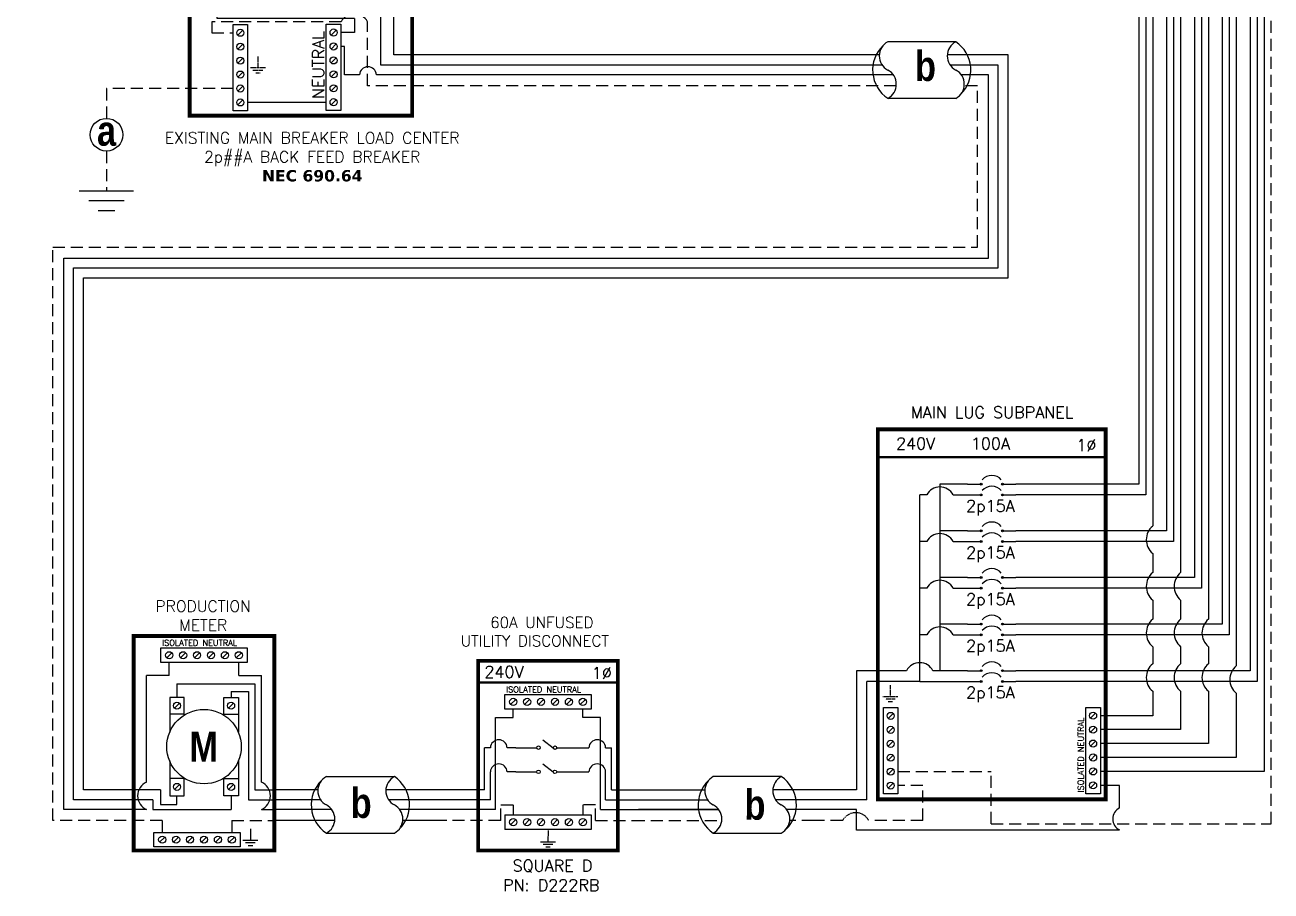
# Model space of a CAD drawing. Header units: feet. Extents: x 25383 to 25977, y 15295 to 15878.
# Drawn here: x 25588.2 to 25977.4, y 15349.6 to 15620.1 of the extents above; entities that cross this region are included whole.
import ezdxf

# ---------------------------------------------------------------- set-up
doc = ezdxf.new("R2010")
doc.units = ezdxf.units.FT
doc.header["$MEASUREMENT"] = 0
doc.linetypes.add('HIDDEN', pattern=[0.375, 0.25, -0.125])
for name, color, linetype in [('ONE LINE BLOCKS', 7, 'Continuous'), ('TABLES', 7, 'Continuous'), ('TEXT', 7, 'Continuous'), ('Z - TITLEBLOCK TXT', 7, 'Continuous')]:
    doc.layers.add(name, color=color, linetype=linetype)
doc.styles.add('ONE LINE TXT', font='techb___.ttf')
doc.styles.get("Standard").update_dxf_attribs({"font": 'simplex.shx'})

# ---------------------------------------------------------------- blocks, each defined once
blk = doc.blocks.new('*U4')
at = {"color": 7, "linetype": 'Continuous'}
for p, q in [((6.669, 2.433), (2.905, 2.433)), ((2.435, 1.711), (0, 1.711)), ((9.575, 1.711), (6.199, 1.711)), ((2.905, -0.69), (6.669, -0.69))]:
    blk.add_line(p, q, dxfattribs=at)
at = {"color": 10, "linetype": 'Continuous'}
for p, q in [((2.591, 1.149), (0, 1.149)), ((9.575, 1.149), (6.355, 1.149))]:
    blk.add_line(p, q, dxfattribs=at)
at = {"color": 253, "linetype": 'Continuous'}
for p, q in [((3.208, 0.611), (0, 0.611)), ((9.575, 0.611), (6.972, 0.611))]:
    blk.add_line(p, q, dxfattribs=at)
at = {"color": 7, "linetype": 'Continuous'}
for centre, start, end in [((3.942, 0.872), 133.97324, 236.42648), ((5.633, 0.872), 313.97324, 56.42648)]:
    blk.add_arc(centre, 1.874, start, end, dxfattribs=at)
at = {"layer": 'TEXT', "color": 92, "linetype": 'HIDDEN', "ltscale": 15}
for p, q in [((3.373, 0), (0, 0)), ((9.575, 0), (7.137, 0))]:
    blk.add_line(p, q, dxfattribs=at)
at = {"layer": 'Z - TITLEBLOCK TXT', "linetype": 'Continuous'}
for centre, start, end in [((3.315, 1.653), 117.66392, 242.33608), ((7.078, 1.653), 117.66392, 242.33608), ((2.496, 0.091), 297.66392, 62.33608), ((6.26, 0.091), 297.66392, 62.33608)]:
    blk.add_arc(centre, 0.882, start, end, dxfattribs=at)
blk = doc.blocks.new('*U8')
at = {"layer": 'ONE LINE BLOCKS', "linetype": 'Continuous'}
h = blk.add_hatch(color=1, dxfattribs=at)
h.dxf.hatch_style = 1
edge = h.paths.add_edge_path()
edge.add_arc((52.27, 105.07), 0.291, 0, 360)
h = blk.add_hatch(color=1, dxfattribs=at)
h.dxf.hatch_style = 1
edge = h.paths.add_edge_path()
edge.add_arc((58.94, 105.07), 0.291, 0, 360)
h = blk.add_hatch(color=1, dxfattribs=at)
h.dxf.hatch_style = 1
edge = h.paths.add_edge_path()
edge.add_arc((52.27, 101.69), 0.291, 0, 360)
h = blk.add_hatch(color=1, dxfattribs=at)
h.dxf.hatch_style = 1
edge = h.paths.add_edge_path()
edge.add_arc((58.94, 101.69), 0.291, 0, 360)
h = blk.add_hatch(color=1, dxfattribs=at)
h.dxf.hatch_style = 1
edge = h.paths.add_edge_path()
edge.add_arc((52.27, 90.51), 0.291, 0, 360)
h = blk.add_hatch(color=1, dxfattribs=at)
h.dxf.hatch_style = 1
edge = h.paths.add_edge_path()
edge.add_arc((58.94, 90.51), 0.291, 0, 360)
h = blk.add_hatch(color=1, dxfattribs=at)
h.dxf.hatch_style = 1
edge = h.paths.add_edge_path()
edge.add_arc((52.27, 87.13), 0.291, 0, 360)
h = blk.add_hatch(color=1, dxfattribs=at)
h.dxf.hatch_style = 1
edge = h.paths.add_edge_path()
edge.add_arc((58.94, 87.13), 0.291, 0, 360)
h = blk.add_hatch(color=1, dxfattribs=at)
h.dxf.hatch_style = 1
edge = h.paths.add_edge_path()
edge.add_arc((52.27, 75.95), 0.291, 0, 360)
h = blk.add_hatch(color=1, dxfattribs=at)
h.dxf.hatch_style = 1
edge = h.paths.add_edge_path()
edge.add_arc((58.94, 75.95), 0.291, 0, 360)
h = blk.add_hatch(color=1, dxfattribs=at)
h.dxf.hatch_style = 1
edge = h.paths.add_edge_path()
edge.add_arc((52.27, 72.57), 0.291, 0, 360)
h = blk.add_hatch(color=1, dxfattribs=at)
h.dxf.hatch_style = 1
edge = h.paths.add_edge_path()
edge.add_arc((58.94, 72.57), 0.291, 0, 360)
h = blk.add_hatch(color=1, dxfattribs=at)
h.dxf.hatch_style = 1
edge = h.paths.add_edge_path()
edge.add_arc((52.27, 61.39), 0.291, 0, 360)
h = blk.add_hatch(color=1, dxfattribs=at)
h.dxf.hatch_style = 1
edge = h.paths.add_edge_path()
edge.add_arc((58.94, 61.39), 0.291, 0, 360)
h = blk.add_hatch(color=1, dxfattribs=at)
h.dxf.hatch_style = 1
edge = h.paths.add_edge_path()
edge.add_arc((52.27, 58.01), 0.291, 0, 360)
h = blk.add_hatch(color=1, dxfattribs=at)
h.dxf.hatch_style = 1
edge = h.paths.add_edge_path()
edge.add_arc((58.94, 58.01), 0.291, 0, 360)
h = blk.add_hatch(color=1, dxfattribs=at)
h.dxf.hatch_style = 1
edge = h.paths.add_edge_path()
edge.add_arc((52.27, 46.83), 0.291, 0, 360)
h = blk.add_hatch(color=1, dxfattribs=at)
h.dxf.hatch_style = 1
edge = h.paths.add_edge_path()
edge.add_arc((58.94, 46.83), 0.291, 0, 360)
h = blk.add_hatch(color=1, dxfattribs=at)
h.dxf.hatch_style = 1
edge = h.paths.add_edge_path()
edge.add_arc((52.27, 43.45), 0.291, 0, 360)
h = blk.add_hatch(color=1, dxfattribs=at)
h.dxf.hatch_style = 1
edge = h.paths.add_edge_path()
edge.add_arc((58.94, 43.45), 0.291, 0, 360)
at = {"color": 7, "linetype": 'Continuous'}
for p, q in [((101.52, 122.2), (101.52, 105.07)), ((110.22, 122.2), (110.22, 90.51)), ((118.92, 122.2), (118.92, 75.95)), ((127.62, 122.2), (127.62, 61.39)), ((136.32, 122.2), (136.32, 46.83)), ((48.07, 105.07), (39.41, 105.07)), ((39.41, 105.07), (39.41, 90.51)), ((101.52, 105.07), (63.14, 105.07)), ((48.07, 90.51), (39.41, 90.51)), ((39.41, 90.51), (39.41, 75.95)), ((110.22, 90.51), (63.14, 90.51)), ((48.07, 75.95), (39.41, 75.95)), ((39.41, 75.95), (39.41, 61.39)), ((118.92, 75.95), (63.14, 75.95)), ((48.07, 61.39), (39.41, 61.39)), ((39.41, 61.39), (39.41, 46.83)), ((127.62, 61.39), (63.14, 61.39)), ((29, 46.83), (13.32, 46.83)), ((13.32, 46.83), (13.32, 9.66)), ((48.07, 46.83), (37.24, 46.83)), ((136.32, 46.83), (63.14, 46.83)), ((13.32, 9.66), (0, 9.66))]:
    blk.add_line(p, q, dxfattribs=at)
at = {"color": 10, "linetype": 'Continuous'}
for p, q in [((103.7, 122.2), (103.7, 101.69)), ((112.4, 122.2), (112.4, 87.13)), ((121.1, 122.2), (121.1, 72.57)), ((129.8, 122.2), (129.8, 58.01)), ((138.5, 122.2), (138.5, 43.45)), ((33.12, 87.13), (33.12, 101.69)), ((35.29, 101.69), (33.12, 101.69)), ((43.53, 101.69), (48.07, 101.69)), ((103.7, 101.69), (63.14, 101.69)), ((33.12, 72.57), (33.12, 87.13)), ((35.29, 87.13), (33.12, 87.13)), ((43.53, 87.13), (48.07, 87.13)), ((112.4, 87.13), (63.14, 87.13)), ((33.12, 58.01), (33.12, 72.57)), ((35.29, 72.57), (33.12, 72.57)), ((43.53, 72.57), (48.07, 72.57)), ((121.1, 72.57), (63.14, 72.57)), ((33.12, 43.45), (33.12, 58.01)), ((35.29, 58.01), (33.12, 58.01)), ((43.53, 58.01), (48.07, 58.01)), ((129.8, 58.01), (63.14, 58.01)), ((33.12, 43.45), (16.61, 43.45)), ((16.61, 6.49), (16.61, 43.45)), ((33.12, 43.45), (48.07, 43.45)), ((138.5, 43.45), (63.14, 43.45)), ((16.61, 6.49), (0, 6.49))]:
    blk.add_line(p, q, dxfattribs=at)
at = {"color": 253, "linetype": 'Continuous'}
for p, q in [((105.87, 122.2), (105.87, 92)), ((114.57, 122.2), (114.57, 77.44)), ((123.27, 122.2), (123.27, 62.88)), ((131.97, 122.2), (131.97, 48.32)), ((140.67, 122.2), (140.67, 15.37)), ((105.87, 83.44), (105.87, 77.44)), ((105.87, 68.88), (105.87, 62.88)), ((114.57, 68.88), (114.57, 62.88)), ((105.87, 54.32), (105.87, 48.99)), ((114.57, 54.32), (114.57, 48.99)), ((123.27, 54.32), (123.27, 48.99)), ((105.87, 40.44), (105.87, 32.77)), ((114.57, 40.44), (114.57, 28.42)), ((123.27, 40.44), (123.27, 24.07)), ((131.97, 39.76), (131.97, 19.72)), ((105.87, 32.77), (89.53, 32.77)), ((114.57, 28.42), (89.53, 28.42)), ((123.27, 24.07), (89.53, 24.07)), ((131.97, 19.72), (89.53, 19.72)), ((140.67, 15.37), (89.53, 15.37)), ((95.54, 11.02), (89.53, 11.02)), ((95.54, 3.95), (95.54, 11.02)), ((13.32, 3.45), (0, 3.45)), ((13.32, -2.92), (13.32, 3.45)), ((95.54, -2.92), (13.32, -2.92))]:
    blk.add_line(p, q, dxfattribs=at)
at = {"color": 10, "linetype": 'Continuous'}
for centre in [(39.41, 99.53), (39.41, 84.97), (39.41, 70.41), (39.41, 55.85)]:
    blk.add_arc(centre, 4.65, 27.6639, 152.3361, dxfattribs=at)
at = {"color": 253, "linetype": 'Continuous'}
for centre, radius, start, end in [((109.45, 87.72), 5.58, 129.9215, 230.0785), ((109.45, 73.16), 5.58, 129.9215, 230.0785), ((118.15, 73.16), 5.58, 129.9215, 230.0785), ((109.45, 58.6), 5.58, 129.9215, 230.0785), ((118.15, 58.6), 5.58, 129.9215, 230.0785), ((126.85, 58.6), 5.58, 129.9215, 230.0785), ((109.45, 44.71), 5.58, 129.9215, 230.0785), ((118.15, 44.71), 5.58, 129.9215, 230.0785), ((126.85, 44.71), 5.58, 129.9215, 230.0785), ((135.55, 44.04), 5.58, 129.9215, 230.0785), ((97.2, 0.52), 3.81, 115.7629, 244.2371)]:
    blk.add_arc(centre, radius, start, end, dxfattribs=at)
at = {"color": 7, "linetype": 'Continuous'}
blk.add_arc((33.12, 44.67), 4.65, 27.6639, 152.3361, dxfattribs=at)
at = {"layer": 'ONE LINE BLOCKS', "lineweight": 50}
blk.add_line((20.02, 113.49), (91.19, 113.49), dxfattribs=at)
at = {"layer": 'ONE LINE BLOCKS', "lineweight": 50, "const_width": 1.19}
blk.add_lwpolyline([(20.02, 6.67), (20.02, 122.2), (91.19, 122.2), (91.19, 6.67)], close=True, dxfattribs=at)
at = {"layer": 'TEXT', "color": 92, "linetype": 'HIDDEN', "ltscale": 15}
for p, q in [((142.85, -1.01), (142.85, 122.2)), ((26.29, 15.3), (55.38, 15.3)), ((55.38, -1.01), (55.38, 15.3)), ((34.13, 10.94), (26.29, 10.94)), ((34.13, 0), (34.13, 10.94)), ((9.01, 0), (0, 0)), ((34.13, 0), (17.25, 0)), ((55.38, -1.01), (142.85, -1.01))]:
    blk.add_line(p, q, dxfattribs=at)
at = {"layer": 'TEXT', "color": 92, "linetype": 'HIDDEN', "flags": 128}
for points in [[(23.92, 42.29), (23.92, 38.79)], [(21.58, 38.79), (26.26, 38.79)], [(25.45, 37.92), (22.39, 37.92)], [(24.64, 37.05), (23.2, 37.05)]]:
    blk.add_lwpolyline(points, dxfattribs=at)
at = {"layer": 'TEXT', "color": 92, "linetype": 'HIDDEN', "ltscale": 0.3}
blk.add_arc((13.13, -2.16), 4.65, 27.6639, 152.3361, dxfattribs=at)
at = {"layer": 'Z - TITLEBLOCK TXT', "color": 1, "linetype": 'Continuous'}
for p, q in [((21.75, 8.35), (21.75, 35.29)), ((21.75, 35.29), (26.29, 35.29)), ((26.29, 35.29), (26.29, 8.35)), ((84.99, 8.42), (84.99, 35.37)), ((84.99, 35.37), (89.53, 35.37)), ((89.53, 35.37), (89.53, 8.42)), ((26.29, 8.35), (21.75, 8.35)), ((89.53, 8.42), (84.99, 8.42))]:
    blk.add_line(p, q, dxfattribs=at)
at = {"layer": 'Z - TITLEBLOCK TXT', "color": 4, "linetype": 'Continuous'}
for p, q in [((24.81, 33.48), (23.24, 31.91)), ((88.04, 33.56), (86.47, 31.98)), ((24.81, 29.13), (23.24, 27.56)), ((88.04, 29.2), (86.47, 27.63)), ((24.81, 24.78), (23.24, 23.21)), ((88.04, 24.85), (86.47, 23.28)), ((24.81, 20.43), (23.24, 18.86)), ((88.04, 20.5), (86.47, 18.93)), ((24.81, 16.08), (23.24, 14.51)), ((88.04, 16.15), (86.47, 14.58)), ((24.81, 11.73), (23.24, 10.16)), ((88.04, 11.8), (86.47, 10.23))]:
    blk.add_line(p, q, dxfattribs=at)
at = {"layer": 'Z - TITLEBLOCK TXT', "color": 1, "linetype": 'Continuous', "flags": 128}
for points in [[(48.07, 105.07), (52.27, 105.07)], [(48.07, 105.07), (52.27, 105.07)], [(48.07, 101.69), (52.27, 101.69)], [(48.07, 101.69), (52.27, 101.69)], [(58.94, 105.07), (63.14, 105.07)], [(58.94, 101.69), (63.14, 101.69)], [(48.07, 90.51), (52.27, 90.51)], [(48.07, 90.51), (52.27, 90.51)], [(58.94, 90.51), (63.14, 90.51)], [(48.07, 87.13), (52.27, 87.13)], [(48.07, 87.13), (52.27, 87.13)], [(58.94, 87.13), (63.14, 87.13)], [(48.07, 75.95), (52.27, 75.95)], [(48.07, 75.95), (52.27, 75.95)], [(58.94, 75.95), (63.14, 75.95)], [(48.07, 72.57), (52.27, 72.57)], [(48.07, 72.57), (52.27, 72.57)], [(58.94, 72.57), (63.14, 72.57)], [(48.07, 61.39), (52.27, 61.39)], [(48.07, 61.39), (52.27, 61.39)], [(58.94, 61.39), (63.14, 61.39)], [(48.07, 58.01), (52.27, 58.01)], [(48.07, 58.01), (52.27, 58.01)], [(58.94, 58.01), (63.14, 58.01)], [(48.07, 46.83), (52.27, 46.83)], [(48.07, 46.83), (52.27, 46.83)], [(58.94, 46.83), (63.14, 46.83)], [(48.07, 43.45), (52.27, 43.45)], [(48.07, 43.45), (52.27, 43.45)], [(58.94, 43.45), (63.14, 43.45)]]:
    blk.add_lwpolyline(points, dxfattribs=at)
at = {"layer": 'Z - TITLEBLOCK TXT', "color": 1, "linetype": 'Continuous'}
for centre in [(52.27, 105.07), (58.94, 105.07), (52.27, 101.69), (58.94, 101.69), (52.27, 90.51), (58.94, 90.51), (52.27, 87.13), (58.94, 87.13), (52.27, 75.95), (58.94, 75.95), (52.27, 72.57), (58.94, 72.57), (52.27, 61.39), (58.94, 61.39), (52.27, 58.01), (58.94, 58.01), (52.27, 46.83), (58.94, 46.83), (52.27, 43.45), (58.94, 43.45)]:
    blk.add_circle(centre, 0.291, dxfattribs=at)
at = {"layer": 'Z - TITLEBLOCK TXT', "color": 4, "linetype": 'Continuous'}
for centre in [(24.02, 32.7), (87.26, 32.77), (24.02, 28.35), (87.26, 28.42), (24.02, 24), (87.26, 24.07), (24.02, 19.65), (87.26, 19.72), (24.02, 15.3), (87.26, 15.37), (24.02, 10.94), (87.26, 11.02)]:
    blk.add_circle(centre, 1.11, dxfattribs=at)
at = {"layer": 'Z - TITLEBLOCK TXT', "color": 1, "linetype": 'Continuous'}
for centre in [(55.6, 103.87), (55.6, 100.49), (55.6, 89.31), (55.6, 85.93), (55.6, 74.75), (55.6, 71.37), (55.6, 60.19), (55.6, 56.81), (55.6, 45.63), (55.6, 42.25)]:
    blk.add_arc(centre, 3.93, 40.3392, 139.6608, dxfattribs=at)
at = {"layer": 'TABLES', "color": 1, "linetype": 'Continuous'}
for p in [(47.57, 96.45), (47.57, 81.89), (47.57, 67.33), (47.57, 52.77), (47.57, 38.21)]:
    blk.add_text('2p15A', height=3.658, dxfattribs=at).set_placement(p)
at = {"layer": 'TABLES', "color": 4, "linetype": 'Continuous'}
blk.add_text('ISOLATED NEUTRAL', height=1.8743, rotation=90, dxfattribs=at).set_placement((84.33, 8.78))
at = {"layer": 'TEXT', "color": 1, "attachment_point": 5}
for s, width, gutter_width, insert, char_height in [('MAIN LUG SUBPANEL ', 62.3984, 7.17, (55.69, 127.48), 3.6576), ('240V', 0.1481, 0.75, (31.81, 117.75), 3.658), ('100A', 0.1481, 0.75, (55.19, 117.75), 3.658), ('1∅', 0.1481, 0.75, (85.17, 117.24), 3.658)]:
    blk.add_mtext_dynamic_manual_height_columns(s, width=width, gutter_width=gutter_width, heights=[0], dxfattribs=dict(at, insert=insert, char_height=char_height))
blk = doc.blocks.new('*U9')
at = {"layer": 'ONE LINE BLOCKS', "linetype": 'Continuous'}
h = blk.add_hatch(color=1, dxfattribs=at)
h.dxf.hatch_style = 1
edge = h.paths.add_edge_path()
edge.add_arc((-70.09, 79.71), 0.291, 0, 360)
h = blk.add_hatch(color=1, dxfattribs=at)
h.dxf.hatch_style = 1
edge = h.paths.add_edge_path()
edge.add_arc((-64.17, 79.71), 0.291, 0, 360)
h = blk.add_hatch(color=1, dxfattribs=at)
h.dxf.hatch_style = 1
edge = h.paths.add_edge_path()
edge.add_arc((-70.09, 73.04), 0.291, 0, 360)
h = blk.add_hatch(color=1, dxfattribs=at)
h.dxf.hatch_style = 1
edge = h.paths.add_edge_path()
edge.add_arc((-64.17, 73.04), 0.291, 0, 360)
h = blk.add_hatch(color=1, dxfattribs=at)
h.dxf.hatch_style = 1
edge = h.paths.add_edge_path()
edge.add_arc((-52.18, 67.09), 0.291, 0, 360)
h = blk.add_hatch(color=1, dxfattribs=at)
h.dxf.hatch_style = 1
edge = h.paths.add_edge_path()
edge.add_arc((-45.5, 67.09), 0.291, 0, 360)
h = blk.add_hatch(color=1, dxfattribs=at)
h.dxf.hatch_style = 1
edge = h.paths.add_edge_path()
edge.add_arc((-52.18, 63.72), 0.291, 0, 360)
h = blk.add_hatch(color=1, dxfattribs=at)
h.dxf.hatch_style = 1
edge = h.paths.add_edge_path()
edge.add_arc((-45.5, 63.72), 0.291, 0, 360)
h = blk.add_hatch(color=1, dxfattribs=at)
h.dxf.hatch_style = 1
edge = h.paths.add_edge_path()
edge.add_arc((-52.18, 57.69), 0.291, 0, 360)
h = blk.add_hatch(color=1, dxfattribs=at)
h.dxf.hatch_style = 1
edge = h.paths.add_edge_path()
edge.add_arc((-52.18, 54.31), 0.291, 0, 360)
h = blk.add_hatch(color=1, dxfattribs=at)
h.dxf.hatch_style = 1
edge = h.paths.add_edge_path()
edge.add_arc((-45.5, 57.69), 0.291, 0, 360)
h = blk.add_hatch(color=1, dxfattribs=at)
h.dxf.hatch_style = 1
edge = h.paths.add_edge_path()
edge.add_arc((-45.5, 54.31), 0.291, 0, 360)
h = blk.add_hatch(color=1, dxfattribs=at)
h.dxf.hatch_style = 1
edge = h.paths.add_edge_path()
edge.add_arc((-52.18, 48.29), 0.291, 0, 360)
h = blk.add_hatch(color=1, dxfattribs=at)
h.dxf.hatch_style = 1
edge = h.paths.add_edge_path()
edge.add_arc((-45.5, 48.29), 0.291, 0, 360)
h = blk.add_hatch(color=1, dxfattribs=at)
h.dxf.hatch_style = 1
edge = h.paths.add_edge_path()
edge.add_arc((-52.18, 44.91), 0.291, 0, 360)
h = blk.add_hatch(color=1, dxfattribs=at)
h.dxf.hatch_style = 1
edge = h.paths.add_edge_path()
edge.add_arc((-45.5, 44.91), 0.291, 0, 360)
h = blk.add_hatch(color=1, dxfattribs=at)
h.dxf.hatch_style = 1
edge = h.paths.add_edge_path()
edge.add_arc((-52.18, 38.89), 0.291, 0, 360)
h = blk.add_hatch(color=1, dxfattribs=at)
h.dxf.hatch_style = 1
edge = h.paths.add_edge_path()
edge.add_arc((-45.5, 38.89), 0.291, 0, 360)
h = blk.add_hatch(color=1, dxfattribs=at)
h.dxf.hatch_style = 1
edge = h.paths.add_edge_path()
edge.add_arc((-52.18, 35.51), 0.291, 0, 360)
h = blk.add_hatch(color=1, dxfattribs=at)
h.dxf.hatch_style = 1
edge = h.paths.add_edge_path()
edge.add_arc((-45.5, 35.51), 0.291, 0, 360)
h = blk.add_hatch(color=1, dxfattribs=at)
h.dxf.hatch_style = 1
edge = h.paths.add_edge_path()
edge.add_arc((-52.18, 31.06), 0.291, 0, 360)
h = blk.add_hatch(color=1, dxfattribs=at)
h.dxf.hatch_style = 1
edge = h.paths.add_edge_path()
edge.add_arc((-45.5, 31.06), 0.291, 0, 360)
h = blk.add_hatch(color=1, dxfattribs=at)
h.dxf.hatch_style = 1
edge = h.paths.add_edge_path()
edge.add_arc((-52.18, 27.68), 0.291, 0, 360)
h = blk.add_hatch(color=1, dxfattribs=at)
h.dxf.hatch_style = 1
edge = h.paths.add_edge_path()
edge.add_arc((-45.5, 27.68), 0.291, 0, 360)
at = {"color": 10, "linetype": 'Continuous'}
for p, q in [((-24.71, 6.49), (-24.71, 27.68)), ((-20.67, 27.68), (-20.67, 27.68)), ((-20.67, 27.68), (-20.67, 27.68)), ((0, 6.49), (-24.71, 6.49))]:
    blk.add_line(p, q, dxfattribs=at)
at = {"color": 7, "linetype": 'Continuous'}
for p, q in [((-20.69, 9.66), (-20.69, 31.06)), ((0, 9.66), (-20.69, 9.66))]:
    blk.add_line(p, q, dxfattribs=at)
at = {"color": 253, "linetype": 'Continuous'}
for p, q in [((-36.04, 12.29), (-37.2, 12.29)), ((-36.04, 3.45), (-36.04, 12.29)), ((-31.39, 3.45), (-36.04, 3.45)), ((0, 3.45), (-26.11, 3.45))]:
    blk.add_line(p, q, dxfattribs=at)
at = {"color": 7, "linetype": 'Continuous'}
blk.add_circle((-110.4, -15.26), 5.11, dxfattribs=at)
at = {"color": 253, "linetype": 'Continuous'}
blk.add_arc((-28.75, 3.3), 2.64, 3.2819, 176.7181, dxfattribs=at)
at = {"layer": 'ONE LINE BLOCKS', "lineweight": 50}
for p, q in [((-108.51, 134.89), (-108.51, 151.79)), ((-108.51, 151.79), (-89.65, 151.79)), ((-89.65, 151.79), (-89.65, 134.89)), ((-89.65, 134.89), (-108.51, 134.89)), ((-84.43, 92.98), (-14.91, 92.98))]:
    blk.add_line(p, q, dxfattribs=at)
at = {"layer": 'ONE LINE BLOCKS', "lineweight": 50, "const_width": 1.19}
for points in [[(-108.51, 134.89), (-108.51, 151.79), (-89.65, 151.79), (-89.65, 134.89)], [(-84.43, -9.3), (-84.43, 113.61), (-14.91, 113.61), (-14.91, -9.3)]]:
    blk.add_lwpolyline(points, close=True, dxfattribs=at)
at = {"layer": 'TEXT', "color": 92, "linetype": 'HIDDEN', "ltscale": 15}
for p, q in [((-77.46, 20.02), (-77.46, 16.57)), ((-37.13, 20.02), (-77.46, 20.02)), ((-28.89, 0), (-28.89, 20.02)), ((-77.46, 16.57), (-70.87, 16.57)), ((0, 0), (-28.89, 0)), ((-70.87, -0.83), (-110.4, -0.83)), ((-110.4, -0.83), (-110.4, -10.15)), ((-110.4, -20.38), (-110.4, -32.73))]:
    blk.add_line(p, q, dxfattribs=at)
at = {"layer": 'TEXT', "color": 92, "linetype": 'Continuous', "ltscale": 15}
blk.add_line((-41.74, -5.18), (-66.33, -5.18), dxfattribs=at)
at = {"layer": 'TEXT', "color": 92, "linetype": 'HIDDEN', "flags": 128}
for points in [[(-63.1, 9.2), (-63.11, 5.69)], [(-65.45, 5.69), (-60.77, 5.69)], [(-61.58, 4.83), (-64.64, 4.83)], [(-62.39, 3.96), (-63.82, 3.96)]]:
    blk.add_lwpolyline(points, dxfattribs=at)
at = {"layer": 'TEXT', "color": 92, "linetype": 'Continuous', "ltscale": 4, "flags": 128}
for points in [[(-118.88, -32.73), (-101.92, -32.73)], [(-104.86, -35.88), (-115.94, -35.88)], [(-107.8, -39.02), (-113, -39.02)]]:
    blk.add_lwpolyline(points, dxfattribs=at)
at = {"layer": 'TEXT', "linetype": 'Continuous'}
blk.add_circle((-99.08, 143.34), 7.15, dxfattribs=at)
at = {"layer": 'TEXT', "color": 92, "linetype": 'Continuous', "ltscale": 0.3}
blk.add_arc((-33.01, 17.86), 4.65, 27.6639, 152.3361, dxfattribs=at)
at = {"layer": 'Z - TITLEBLOCK TXT', "color": 253, "linetype": 'Continuous'}
for p, q in [((-104.8, 78.58), (-104.8, 134.89)), ((-75.86, 78.58), (-104.8, 78.58)), ((-75.86, 20.99), (-75.86, 78.58)), ((-32.91, 20.99), (-75.86, 20.99)), ((-32.91, 20.99), (-32.91, 16.64)), ((-32.91, 16.64), (-37.2, 16.64))]:
    blk.add_line(p, q, dxfattribs=at)
at = {"layer": 'Z - TITLEBLOCK TXT', "color": 10, "linetype": 'Continuous'}
for p, q in [((-99.08, 83.91), (-99.08, 134.89)), ((-70.09, 83.91), (-99.08, 83.91)), ((-70.09, 27.68), (-70.09, 68.84)), ((-66.04, 63.72), (-70.09, 63.72)), ((-56.38, 63.72), (-62.3, 63.72)), ((-66.04, 54.31), (-70.09, 54.31)), ((-56.38, 54.31), (-62.3, 54.31)), ((-66.04, 44.91), (-70.09, 44.91)), ((-56.38, 44.91), (-62.3, 44.91)), ((-66.04, 35.51), (-70.09, 35.51)), ((-56.38, 35.51), (-62.3, 35.51)), ((-56.38, 27.68), (-70.09, 27.68)), ((-41.31, 27.68), (-24.71, 27.68))]:
    blk.add_line(p, q, dxfattribs=at)
at = {"layer": 'Z - TITLEBLOCK TXT', "color": 7, "linetype": 'Continuous'}
for p, q in [((-93.24, 89.01), (-93.24, 134.89)), ((-93.24, 89.01), (-64.17, 89.01)), ((-64.17, 89.01), (-64.17, 83.91)), ((-64.17, 67.09), (-64.17, 68.84)), ((-64.17, 57.69), (-64.17, 67.09)), ((-64.17, 67.09), (-56.38, 67.09)), ((-56.38, 67.09), (-64.17, 67.09)), ((-64.17, 48.29), (-64.17, 57.69)), ((-64.17, 57.69), (-56.38, 57.69)), ((-56.38, 57.69), (-64.17, 57.69)), ((-64.17, 38.89), (-64.17, 48.29)), ((-64.17, 48.29), (-56.38, 48.29)), ((-56.38, 48.29), (-64.17, 48.29)), ((-64.17, 31.06), (-64.17, 38.89)), ((-64.17, 38.89), (-56.38, 38.89)), ((-56.38, 38.89), (-64.17, 38.89)), ((-56.38, 31.06), (-64.17, 31.06)), ((-41.31, 31.06), (-20.69, 31.06))]:
    blk.add_line(p, q, dxfattribs=at)
at = {"layer": 'Z - TITLEBLOCK TXT', "color": 1, "linetype": 'Continuous'}
for p, q in [((-70.87, -7.78), (-70.87, 19.17)), ((-70.87, 19.17), (-66.33, 19.17)), ((-66.33, 19.17), (-66.33, -7.78)), ((-41.74, -7.71), (-41.74, 19.24)), ((-41.74, 19.24), (-37.2, 19.24)), ((-37.2, 19.24), (-37.2, -7.71)), ((-66.33, -7.78), (-70.87, -7.78)), ((-37.2, -7.71), (-41.74, -7.71))]:
    blk.add_line(p, q, dxfattribs=at)
at = {"layer": 'Z - TITLEBLOCK TXT', "color": 4, "linetype": 'Continuous'}
for p, q in [((-67.81, 17.35), (-69.38, 15.78)), ((-38.69, 17.43), (-40.26, 15.85)), ((-67.81, 13), (-69.38, 11.43)), ((-38.69, 13.08), (-40.26, 11.5)), ((-67.81, 8.65), (-69.38, 7.08)), ((-38.69, 8.73), (-40.26, 7.15)), ((-67.81, 4.3), (-69.38, 2.73)), ((-38.69, 4.38), (-40.26, 2.8)), ((-38.69, 0.03), (-40.26, -1.55)), ((-67.81, -0.05), (-69.38, -1.62)), ((-67.81, -4.4), (-69.38, -5.97)), ((-38.69, -4.33), (-40.26, -5.9))]:
    blk.add_line(p, q, dxfattribs=at)
at = {"layer": 'Z - TITLEBLOCK TXT', "color": 1, "linetype": 'Continuous', "flags": 128}
for points in [[(-70.09, 83.91), (-70.09, 79.71)], [(-70.09, 83.91), (-70.09, 79.71)], [(-64.17, 83.91), (-64.17, 79.71)], [(-64.17, 83.91), (-64.17, 79.71)], [(-70.09, 73.04), (-70.09, 68.84)], [(-64.17, 73.04), (-64.17, 68.84)], [(-56.38, 67.09), (-52.18, 67.09)], [(-56.38, 67.09), (-52.18, 67.09)], [(-45.5, 67.09), (-41.31, 67.09)], [(-56.38, 63.72), (-52.18, 63.72)], [(-56.38, 63.72), (-52.18, 63.72)], [(-45.5, 63.72), (-41.31, 63.72)], [(-56.38, 57.69), (-52.18, 57.69)], [(-56.38, 57.69), (-52.18, 57.69)], [(-45.5, 57.69), (-41.31, 57.69)], [(-56.38, 54.31), (-52.18, 54.31)], [(-56.38, 54.31), (-52.18, 54.31)], [(-45.5, 54.31), (-41.31, 54.31)], [(-56.38, 48.29), (-52.18, 48.29)], [(-56.38, 48.29), (-52.18, 48.29)], [(-45.5, 48.29), (-41.31, 48.29)], [(-56.38, 44.91), (-52.18, 44.91)], [(-56.38, 44.91), (-52.18, 44.91)], [(-45.5, 44.91), (-41.31, 44.91)], [(-56.38, 38.89), (-52.18, 38.89)], [(-56.38, 38.89), (-52.18, 38.89)], [(-56.38, 35.51), (-52.18, 35.51)], [(-56.38, 35.51), (-52.18, 35.51)], [(-45.5, 38.89), (-41.31, 38.89)], [(-45.5, 35.51), (-41.31, 35.51)], [(-56.38, 31.06), (-52.18, 31.06)], [(-56.38, 31.06), (-52.18, 31.06)], [(-56.38, 27.68), (-52.18, 27.68)], [(-56.38, 27.68), (-52.18, 27.68)], [(-45.5, 31.06), (-41.31, 31.06)], [(-45.5, 27.68), (-41.31, 27.68)]]:
    blk.add_lwpolyline(points, dxfattribs=at)
at = {"layer": 'Z - TITLEBLOCK TXT', "color": 1, "linetype": 'Continuous'}
for centre in [(-70.09, 79.71), (-64.17, 79.71), (-70.09, 73.04), (-64.17, 73.04), (-52.18, 67.09), (-45.5, 67.09), (-52.18, 63.72), (-45.5, 63.72), (-52.18, 57.69), (-52.18, 54.31), (-45.5, 57.69), (-45.5, 54.31), (-52.18, 48.29), (-45.5, 48.29), (-52.18, 44.91), (-45.5, 44.91), (-52.18, 38.89), (-45.5, 38.89), (-52.18, 35.51), (-45.5, 35.51), (-52.18, 31.06), (-45.5, 31.06), (-52.18, 27.68), (-45.5, 27.68)]:
    blk.add_circle(centre, 0.291, dxfattribs=at)
at = {"layer": 'Z - TITLEBLOCK TXT', "color": 4, "linetype": 'Continuous'}
for centre in [(-68.6, 16.57), (-39.47, 16.64), (-68.6, 12.22), (-39.47, 12.29), (-68.6, 7.87), (-39.47, 7.94), (-68.6, 3.52), (-39.47, 3.59), (-68.6, -0.83), (-39.47, -0.76), (-68.6, -5.18), (-39.47, -5.11)]:
    blk.add_circle(centre, 1.11, dxfattribs=at)
at = {"layer": 'Z - TITLEBLOCK TXT', "color": 1, "linetype": 'Continuous'}
for centre, start, end in [((-71.28, 76.38), 310.3392, 49.6608), ((-65.36, 76.38), 310.3392, 49.6608), ((-48.84, 65.9), 40.3392, 139.6608), ((-48.84, 62.52), 40.3392, 139.6608), ((-48.84, 56.5), 40.3392, 139.6608), ((-48.84, 53.12), 40.3392, 139.6608), ((-48.84, 47.1), 40.3392, 139.6608), ((-48.84, 43.72), 40.3392, 139.6608), ((-48.84, 37.69), 40.3392, 139.6608), ((-48.84, 34.31), 40.3392, 139.6608), ((-48.84, 29.86), 40.3392, 139.6608), ((-48.84, 26.48), 40.3392, 139.6608)]:
    blk.add_arc(centre, 3.93, start, end, dxfattribs=at)
at = {"layer": 'Z - TITLEBLOCK TXT', "color": 10, "linetype": 'Continuous'}
for centre in [(-64.17, 63.61), (-64.17, 54.21), (-64.17, 44.8), (-64.17, 35.4)]:
    blk.add_arc(centre, 1.87, 3.2937, 176.7063, dxfattribs=at)
at = {"layer": 'TABLES', "color": 1, "linetype": 'Continuous'}
blk.add_text('NEUTRAL', height=3.658, rotation=90, dxfattribs=at).set_placement((-42.4, -4.09))
at = {"layer": 'TEXT', "color": 1}
for s, p in [('EXISTING', (-134.76, 151.1)), ('120/240V', (-136.78, 144.52)), ('UTILITY', (-132.82, 138.61)), ('METER', (-131.72, 132.71))]:
    blk.add_text(s, height=3.543, dxfattribs=at).set_placement(p)
at = {"layer": 'TEXT', "color": 1, "attachment_point": 5}
for s, width, gutter_width, heights, insert, char_height in [('240V', 0.1481, 0.75, [0], (-74.92, 109.56), 3.658), ('1∅', 0.1481, 0.75, [0], (-20.22, 109.56), 3.658), ('0A MAIN BREAKER\\P0A BUSBAR', 94.6859, 0.75, [0], (-50.38, 99.17), 3.6576), ('2p0A', 0.1481, 0.75, [0], (-59.53, 76.34), 3.658), ('2p#A', 0.1481, 0.75, [0], (-55.05, 24.24), 3.658), ('EXISTING MAIN BREAKER LOAD CENTER\\P2p##A BACK FEED BREAKER\\P{\\fVerdana|b1|i0|c0|p34;NEC 690.64}', 140.5774, 97.94, [58.72], (-46.13, -22.19), 3.5433)]:
    blk.add_mtext_dynamic_manual_height_columns(s, width=width, gutter_width=gutter_width, heights=heights, dxfattribs=dict(at, insert=insert, char_height=char_height))
at = {"layer": 'Z - TITLEBLOCK TXT', "color": 253, "linetype": 'Continuous', "style": 'ONE LINE TXT'}
blk.add_text('M', height=9.38, dxfattribs=at).set_placement((-103.64, 138.62))
at = {"layer": 'Z - TITLEBLOCK TXT', "color": 1, "linetype": 'Continuous', "insert": (-113.36, -9.32), "char_height": 9.3833, "attachment_point": 1, "style": 'ONE LINE TXT'}
blk.add_mtext_dynamic_manual_height_columns('{\\W1;\\C256;a}', width=0.1385, gutter_width=2.13, heights=[0], dxfattribs=at)
blk = doc.blocks.new('M_UTILITY DISCONNECT')
at = {"color": 253, "linetype": 'Continuous'}
for p, q in [((-47.96, 3.45), (-47.96, 32.21)), ((-47.96, 32.21), (-42.47, 32.21)), ((-42.47, 32.21), (-42.47, 34.82)), ((-20.72, 32.21), (-20.72, 34.82)), ((-15.23, 32.21), (-20.72, 32.21)), ((-15.23, 3.45), (-15.23, 32.21)), ((-47.96, 3.45), (-63.19, 3.45)), ((-15.23, 3.45), (0, 3.45))]:
    blk.add_line(p, q, dxfattribs=at)
at = {"color": 7, "linetype": 'Continuous'}
for p, q in [((-51.46, 9.66), (-51.46, 22.77)), ((-49.6, 22.77), (-51.46, 22.77)), ((-41.69, 22.77), (-44.32, 22.77)), ((-21.5, 22.77), (-18.87, 22.77)), ((-13.59, 22.77), (-11.73, 22.77)), ((-11.73, 9.66), (-11.73, 22.77)), ((-51.46, 9.66), (-63.19, 9.66)), ((-11.73, 9.66), (0, 9.66))]:
    blk.add_line(p, q, dxfattribs=at)
at = {"color": 10, "linetype": 'Continuous'}
for p, q in [((-49.6, 6.49), (-49.6, 15.24)), ((-41.69, 15.24), (-44.32, 15.24)), ((-21.5, 15.24), (-18.87, 15.24)), ((-13.59, 6.49), (-13.59, 15.24)), ((-49.6, 6.49), (-63.19, 6.49)), ((-13.59, 6.49), (0, 6.49))]:
    blk.add_line(p, q, dxfattribs=at)
at = {"color": 7, "linetype": 'Continuous'}
for centre in [(-46.96, 22.62), (-16.23, 22.62)]:
    blk.add_arc(centre, 2.64, 3.2819, 176.7181, dxfattribs=at)
at = {"color": 10, "linetype": 'Continuous'}
for centre in [(-46.96, 15.08), (-16.23, 15.08)]:
    blk.add_arc(centre, 2.64, 3.2819, 176.7181, dxfattribs=at)
at = {"layer": 'ONE LINE BLOCKS', "lineweight": 50}
blk.add_line((-53.41, 43.1), (-9.8, 43.1), dxfattribs=at)
at = {"layer": 'ONE LINE BLOCKS', "lineweight": 50, "const_width": 1.19}
blk.add_lwpolyline([(-53.41, -9.3), (-53.41, 49.88), (-9.8, 49.88), (-9.8, -9.3)], close=True, dxfattribs=at)
at = {"layer": 'TEXT', "color": 92, "linetype": 'HIDDEN', "ltscale": 15}
for p, q in [((-46.38, 0), (-46.38, 4.94)), ((-46.38, 4.94), (-42.47, 4.94)), ((-42.47, 4.94), (-42.47, 1.8)), ((-16.81, 4.94), (-20.72, 4.94)), ((-20.72, 4.94), (-20.72, 1.8)), ((-16.81, 0), (-16.81, 4.94)), ((-46.38, 0), (-63.19, 0)), ((-16.81, 0), (0, 0))]:
    blk.add_line(p, q, dxfattribs=at)
at = {"layer": 'TEXT', "color": 92, "linetype": 'Continuous', "flags": 128}
for points in [[(-31.59, -3.07), (-31.6, -6.57)], [(-33.94, -6.57), (-29.25, -6.57)], [(-30.07, -7.44), (-33.13, -7.44)], [(-30.88, -8.3), (-32.31, -8.3)]]:
    blk.add_lwpolyline(points, dxfattribs=at)
at = {"layer": 'Z - TITLEBLOCK TXT', "color": 1, "linetype": 'Continuous'}
for p, q in [((-45.07, 34.82), (-45.07, 39.36)), ((-45.07, 39.36), (-18.12, 39.36)), ((-18.12, 39.36), (-18.12, 34.82)), ((-18.12, 34.82), (-45.07, 34.82)), ((-33.23, 25.22), (-29.96, 22.78)), ((-41.69, 22.77), (-35.12, 22.77)), ((-28.88, 22.77), (-21.5, 22.77)), ((-33.23, 17.69), (-29.96, 15.24)), ((-41.69, 15.24), (-35.12, 15.24)), ((-28.88, 15.24), (-21.5, 15.23)), ((-45.07, 1.8), (-18.12, 1.8)), ((-45.07, 1.8), (-45.07, -2.74)), ((-18.12, 1.8), (-18.12, -2.74)), ((-18.12, -2.74), (-45.07, -2.74))]:
    blk.add_line(p, q, dxfattribs=at)
at = {"layer": 'Z - TITLEBLOCK TXT', "color": 4, "linetype": 'Continuous'}
for p, q in [((-41.69, 37.87), (-43.26, 36.3)), ((-37.34, 37.87), (-38.91, 36.3)), ((-32.98, 37.87), (-34.56, 36.3)), ((-28.63, 37.87), (-30.21, 36.3)), ((-24.28, 37.87), (-25.86, 36.3)), ((-19.93, 37.87), (-21.51, 36.3)), ((-41.69, 0.32), (-43.26, -1.26)), ((-37.34, 0.32), (-38.91, -1.26)), ((-32.98, 0.32), (-34.56, -1.26)), ((-28.63, 0.32), (-30.21, -1.26)), ((-24.28, 0.32), (-25.86, -1.26)), ((-19.93, 0.32), (-21.51, -1.26))]:
    blk.add_line(p, q, dxfattribs=at)
for centre in [(-42.47, 37.09), (-38.12, 37.09), (-33.77, 37.09), (-29.42, 37.09), (-25.07, 37.09), (-20.72, 37.09), (-42.47, -0.47), (-38.12, -0.47), (-33.77, -0.47), (-29.42, -0.47), (-25.07, -0.47), (-20.72, -0.47)]:
    blk.add_circle(centre, 1.11, dxfattribs=at)
at = {"layer": 'Z - TITLEBLOCK TXT', "color": 1, "linetype": 'Continuous'}
for centre in [(-34.58, 22.77), (-29.42, 22.77), (-34.58, 15.24), (-29.42, 15.24)]:
    blk.add_circle(centre, 0.541, dxfattribs=at)
at = {"layer": 'TABLES', "color": 4, "linetype": 'Continuous'}
blk.add_text('ISOLATED NEUTRAL', height=1.8743, dxfattribs=at).set_placement((-44.71, 40.01))
at = {"layer": 'TEXT', "color": 1}
for s, width, gutter_width, heights, insert, char_height, attachment_point in [('\\A1;\\pi12.968; 60A UNFUSED \\P\\pi6.1418;UTILITY DISCONNECT', 64.922, 0, [82.18], (-65.01, 63.62), 3.4544, 1), ('240V', 0.1481, 0.75, [0], (-45.35, 46.44), 3.658, 5), ('1∅', 0.1481, 0.75, [0], (-14.78, 46.14), 3.658, 5), ('\\A1;\\pi11.999,t30.287;SQUARE D\\P\\pi9.0377,t27.326;PN: D222RB', 51.6906, 0.203, [45.94], (-54.67, -12.23), 3.6576, 1)]:
    blk.add_mtext_dynamic_manual_height_columns(s, width=width, gutter_width=gutter_width, heights=heights, dxfattribs=dict(at, insert=insert, char_height=char_height, attachment_point=attachment_point))

msp = doc.modelspace()

# ---------------------------------------------------------------- linework, layer by layer
at = {"color": 7, "linetype": 'Continuous'}
for p, q in [((25970.88, 15838.76), (25970.88, 15493.82)), ((25962.18, 15835.32), (25962.18, 15493.82)), ((25953.48, 15831.88), (25953.48, 15493.82)), ((25944.78, 15828.43), (25944.78, 15493.82)), ((25936.08, 15824.99), (25936.08, 15493.82)), ((25878.93, 15614.78), (25857.69, 15614.78)), ((25855.04, 15610.71), (25724.06, 15610.71)), ((25895.33, 15610.71), (25876.28, 15610.71)), ((25895.33, 15541.06), (25895.33, 15610.71)), ((25857.69, 15597.16), (25878.93, 15597.16)), ((25606.52, 15541.06), (25895.33, 15541.06)), ((25606.52, 15381.28), (25606.52, 15541.06)), ((25635.67, 15414.31), (25635.67, 15410.11)), ((25635.67, 15414.31), (25660, 15414.31)), ((25660, 15414.31), (25660, 15381.28)), ((25824.43, 15385.36), (25803.19, 15385.36)), ((25630.48, 15381.28), (25606.52, 15381.28)), ((25630.48, 15381.28), (25630.48, 15376.69)), ((25635.67, 15376.69), (25635.67, 15379.35)), ((25660, 15381.28), (25665.93, 15381.28)), ((25783.16, 15381.28), (25800.54, 15381.28)), ((25834.56, 15381.28), (25821.78, 15381.28)), ((25630.48, 15376.69), (25635.67, 15376.69)), ((25803.19, 15367.73), (25824.43, 15367.73))]:
    msp.add_line(p, q, dxfattribs=at)
at = {"color": 10, "linetype": 'Continuous'}
for p, q in [((25973.06, 15839.62), (25973.06, 15493.82)), ((25964.36, 15836.18), (25964.36, 15493.82)), ((25955.66, 15832.74), (25955.66, 15493.82)), ((25938.26, 15825.85), (25938.26, 15493.82)), ((25946.96, 15829.29), (25946.96, 15493.82)), ((25855.92, 15607.54), (25724.06, 15607.54)), ((25892.16, 15607.54), (25877.16, 15607.54)), ((25892.16, 15544.23), (25892.16, 15607.54)), ((25603.35, 15544.23), (25892.16, 15544.23)), ((25603.35, 15378.11), (25603.35, 15544.23)), ((25652.58, 15411.94), (25652.58, 15410.11)), ((25652.58, 15411.94), (25658.02, 15411.94)), ((25658.02, 15411.94), (25658.02, 15378.11)), ((25652.58, 15379.35), (25652.58, 15375.07)), ((25628.15, 15378.11), (25603.35, 15378.11)), ((25628.15, 15378.11), (25628.15, 15375.07)), ((25628.15, 15375.07), (25652.58, 15375.07)), ((25658.02, 15378.11), (25665.93, 15378.11)), ((25781.29, 15378.11), (25801.42, 15378.11)), ((25834.56, 15378.11), (25822.66, 15378.11))]:
    msp.add_line(p, q, dxfattribs=at)
at = {"color": 253, "linetype": 'Continuous'}
for p, q in [((25975.23, 15840.48), (25975.23, 15493.82)), ((25957.83, 15833.6), (25957.83, 15493.82)), ((25966.53, 15837.04), (25966.53, 15493.82)), ((25949.13, 15830.16), (25949.13, 15493.82)), ((25940.43, 15826.71), (25940.43, 15493.82)), ((25859.4, 15604.5), (25724.06, 15604.5)), ((25889.12, 15604.5), (25880.64, 15604.5)), ((25889.12, 15547.27), (25889.12, 15604.5)), ((25600.31, 15547.27), (25889.12, 15547.27)), ((25600.31, 15375.07), (25600.31, 15547.27)), ((25633.25, 15416.91), (25633.25, 15421)), ((25655, 15416.91), (25655, 15421)), ((25633.25, 15416.91), (25626.18, 15416.91)), ((25626.18, 15383.68), (25626.18, 15416.91)), ((25655, 15416.91), (25662.06, 15416.91)), ((25662.06, 15383.68), (25662.06, 15416.91)), ((25626.18, 15375.07), (25600.31, 15375.07)), ((25662.06, 15375.07), (25665.93, 15375.07)), ((25779.65, 15375.07), (25804.9, 15375.07)), ((25804.9, 15375.07), (25779.79, 15375.07)), ((25834.56, 15375.07), (25826.14, 15375.07))]:
    msp.add_line(p, q, dxfattribs=at)
at = {"color": 1, "linetype": 'Continuous'}
for p, q in [((25637.93, 15404.92), (25633.4, 15404.92)), ((25650.31, 15404.92), (25654.85, 15404.92)), ((25637.93, 15384.75), (25633.4, 15384.75)), ((25650.31, 15384.75), (25654.85, 15384.75))]:
    msp.add_line(p, q, dxfattribs=at)
at = {"color": 7, "linetype": 'Continuous'}
for centre, start, end in [((25863.54, 15605.97), 133.9732, 236.4265), ((25873.08, 15605.97), 313.9732, 56.4265), ((25809.04, 15376.54), 133.9732, 236.4265), ((25818.58, 15376.54), 313.9732, 56.4265)]:
    msp.add_arc(centre, 10.58, start, end, dxfattribs=at)
at = {"color": 253, "linetype": 'Continuous'}
for centre, start, end in [((25628.1, 15379.37), 113.9997, 246.0003), ((25660.14, 15379.37), 293.9997, 66.0003)]:
    msp.add_arc(centre, 4.71, start, end, dxfattribs=at)
at = {"layer": 'ONE LINE BLOCKS', "lineweight": 50, "const_width": 1.19}
msp.add_lwpolyline([(25622.16, 15362.33), (25622.16, 15429.29), (25666.08, 15429.29), (25666.08, 15362.33)], close=True, dxfattribs=at)
at = {"layer": 'TEXT', "color": 92, "linetype": 'HIDDEN', "ltscale": 15}
for p, q in [((25977.41, 15493.82), (25977.41, 15841.34)), ((25860.33, 15601.05), (25724.06, 15601.05)), ((25885.67, 15601.05), (25881.57, 15601.05)), ((25885.67, 15550.72), (25885.67, 15601.05)), ((25596.86, 15550.72), (25885.67, 15550.72)), ((25596.86, 15371.62), (25596.86, 15550.72)), ((25631.06, 15371.62), (25596.86, 15371.62)), ((25631.06, 15371.62), (25631.06, 15367.96)), ((25652.81, 15371.62), (25652.81, 15367.96)), ((25652.81, 15371.62), (25665.93, 15371.62)), ((25778.08, 15371.62), (25805.83, 15371.62)), ((25834.56, 15371.62), (25827.07, 15371.62))]:
    msp.add_line(p, q, dxfattribs=at)
at = {"layer": 'TEXT', "color": 92, "linetype": 'Continuous', "flags": 128}
for points in [[(25658.61, 15369.04), (25658.6, 15365.54)], [(25656.26, 15365.54), (25660.94, 15365.54)], [(25660.13, 15364.67), (25657.07, 15364.67)], [(25659.32, 15363.81), (25657.89, 15363.81)]]:
    msp.add_lwpolyline(points, dxfattribs=at)
at = {"layer": 'TEXT', "linetype": 'Continuous'}
msp.add_circle((25644.12, 15394.73), 11.62, dxfattribs=at)
at = {"layer": 'Z - TITLEBLOCK TXT', "color": 1, "linetype": 'Continuous'}
for p, q in [((25630.65, 15421), (25630.65, 15425.54)), ((25630.65, 15425.54), (25657.59, 15425.54)), ((25657.59, 15425.54), (25657.59, 15421)), ((25657.59, 15421), (25630.65, 15421)), ((25633.4, 15410.11), (25633.4, 15399.21)), ((25637.93, 15410.11), (25633.4, 15410.11)), ((25637.93, 15404.57), (25637.93, 15410.11)), ((25650.31, 15404.57), (25650.31, 15410.11)), ((25650.31, 15410.11), (25654.85, 15410.11)), ((25654.85, 15410.11), (25654.85, 15399.21)), ((25633.4, 15390.26), (25633.4, 15379.35)), ((25654.85, 15390.26), (25654.85, 15379.35)), ((25637.93, 15379.35), (25637.93, 15384.89)), ((25650.31, 15379.35), (25650.31, 15384.89)), ((25633.4, 15379.35), (25637.93, 15379.35)), ((25654.85, 15379.35), (25650.31, 15379.35)), ((25628.46, 15363.42), (25628.46, 15367.96)), ((25628.46, 15367.96), (25655.41, 15367.96)), ((25655.41, 15367.96), (25655.41, 15363.42)), ((25655.41, 15363.42), (25628.46, 15363.42))]:
    msp.add_line(p, q, dxfattribs=at)
at = {"layer": 'Z - TITLEBLOCK TXT', "color": 4, "linetype": 'Continuous'}
for p, q in [((25634.03, 15424.06), (25632.46, 15422.48)), ((25638.38, 15424.06), (25636.81, 15422.48)), ((25642.73, 15424.06), (25641.16, 15422.48)), ((25647.08, 15424.06), (25645.51, 15422.48)), ((25651.43, 15424.06), (25649.86, 15422.48)), ((25655.78, 15424.06), (25654.21, 15422.48)), ((25636.45, 15408.3), (25634.88, 15406.73)), ((25653.37, 15408.3), (25651.79, 15406.73)), ((25636.45, 15382.94), (25634.88, 15381.37)), ((25653.37, 15382.94), (25651.79, 15381.37)), ((25631.84, 15366.47), (25630.27, 15364.9)), ((25636.19, 15366.47), (25634.62, 15364.9)), ((25640.54, 15366.47), (25638.97, 15364.9)), ((25644.89, 15366.47), (25643.32, 15364.9)), ((25649.25, 15366.47), (25647.67, 15364.9)), ((25653.6, 15366.47), (25652.02, 15364.9))]:
    msp.add_line(p, q, dxfattribs=at)
for centre in [(25633.25, 15423.27), (25637.6, 15423.27), (25641.95, 15423.27), (25646.3, 15423.27), (25650.65, 15423.27), (25655, 15423.27), (25635.67, 15407.52), (25652.58, 15407.52), (25635.67, 15382.15), (25652.58, 15382.15), (25631.06, 15365.69), (25635.41, 15365.69), (25639.76, 15365.69), (25644.11, 15365.69), (25648.46, 15365.69), (25652.81, 15365.69)]:
    msp.add_circle(centre, 1.11, dxfattribs=at)
at = {"layer": 'Z - TITLEBLOCK TXT', "linetype": 'Continuous'}
for centre, start, end in [((25860, 15610.38), 117.6639, 242.3361), ((25881.24, 15610.38), 117.6639, 242.3361), ((25855.38, 15601.56), 297.6639, 62.3361), ((25876.62, 15601.56), 297.6639, 62.3361), ((25805.5, 15380.95), 117.6639, 242.3361), ((25826.74, 15380.95), 117.6639, 242.3361), ((25800.88, 15372.14), 297.6639, 62.3361), ((25822.12, 15372.14), 297.6639, 62.3361)]:
    msp.add_arc(centre, 4.98, start, end, dxfattribs=at)

# ---------------------------------------------------------------- block references
at = {"color": 7}
for name, p in [('*U9', (25724.06, 15601.05)), ('M_UTILITY DISCONNECT', (25783.16, 15371.62))]:
    msp.add_blockref(name, p, dxfattribs=at)
msp.add_blockref('*U8', (25834.56, 15371.62))
at = {"color": 155, "true_color": 0x647190, "xscale": 5.644441731736358, "yscale": 5.644441731736358, "zscale": 5.644441731736358}
msp.add_blockref('*U4', (25665.93, 15371.62), dxfattribs=at)

# ---------------------------------------------------------------- texts
at = {"layer": 'TABLES', "color": 1, "linetype": 'Continuous'}
msp.add_text('ISOLATED NEUTRAL', height=1.8743, dxfattribs=at).set_placement((25631.01, 15426.2))
at = {"layer": 'TEXT', "color": 1, "insert": (25643.85, 15435.64), "char_height": 3.5433, "attachment_point": 5}
msp.add_mtext_dynamic_manual_height_columns('PRODUCTION METER', width=1.3203, gutter_width=7.17, heights=[0], dxfattribs=at)
at = {"layer": 'Z - TITLEBLOCK TXT', "color": 253, "linetype": 'Continuous', "style": 'ONE LINE TXT'}
msp.add_text('M', height=9.38, dxfattribs=at).set_placement((25639.56, 15390.02))
at = {"layer": 'Z - TITLEBLOCK TXT', "color": 1, "linetype": 'Continuous', "char_height": 9.3833, "attachment_point": 1, "style": 'ONE LINE TXT'}
for insert in [(25866.18, 15611.95), (25689.91, 15381.85), (25812.92, 15381.29)]:
    msp.add_mtext_dynamic_manual_height_columns('{\\W1;\\C256;b}', width=0.1385, gutter_width=2.13, heights=[0], dxfattribs=dict(at, insert=insert))

doc.saveas('drawing.dxf')
